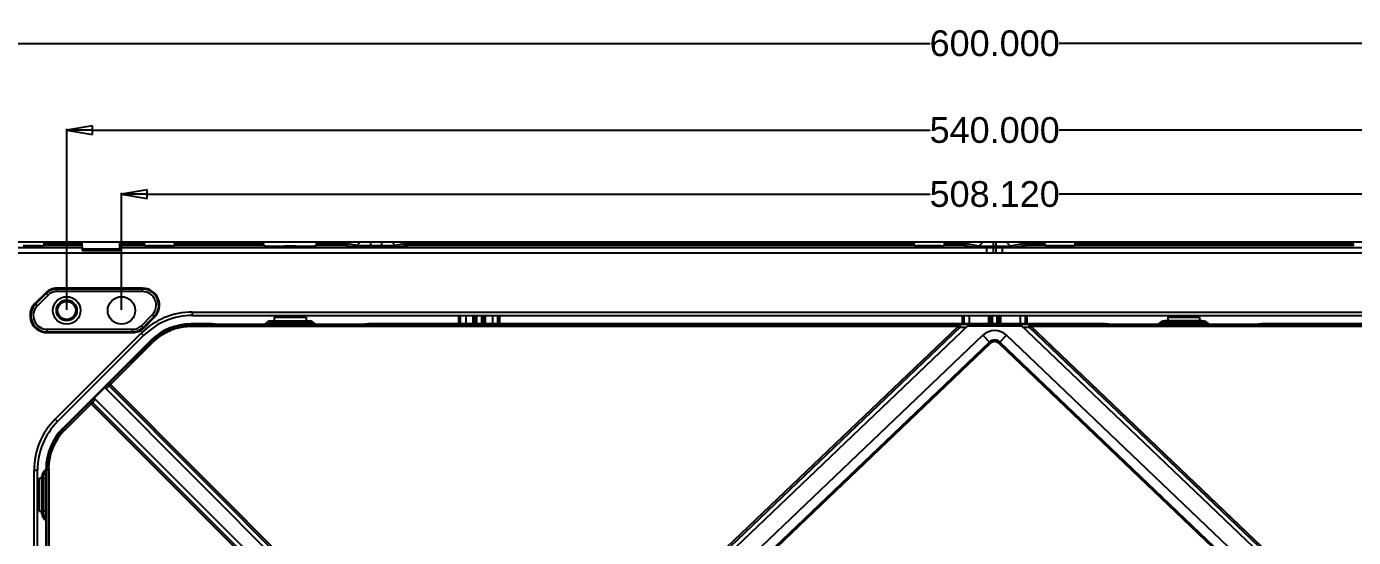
# Model space of a CAD drawing. Header units: millimetres. Extents: x 7531 to 19147, y 2539 to 6525.
# Drawn here: x 7857 to 8243, y 3307.2 to 3456 of the extents above; entities that cross this region are included whole.
import ezdxf

# ---------------------------------------------------------------- set-up
doc = ezdxf.new("R2010")
doc.units = ezdxf.units.MM
doc.layers.add('02___PRT_ALL_AXES', color=7, linetype='Continuous')
doc.layers.add('DIM', color=4, linetype='Continuous')
doc.styles.get("Standard").update_dxf_attribs({"font": 'arial.ttf'})
doc.dimstyles.new('03', dxfattribs={"dimscale": 3, "dimtxt": 2.5, "dimasz": 2.5, "dimexe": 0.125, "dimexo": 0.0625, "dimgap": 0.09, "dimtad": 0, "dimdec": 3, "dimzin": 4, "dimdsep": 46, "dimtxsty": 'Standard', "dimblk": 'CLOSED', "dimcen": 0.09, "dimclrd": 2, "dimclre": 2, "dimclrt": 4, "dimazin": 1, "dimtp": 0.01, "dimtm": 0.01, "dimtfac": 1, "dimtdec": 3, "dimtofl": 0, "dimtmove": 0, "dimatfit": 3, "dimldrblk": 'CLOSED', "dimfxl": 1, "dimtolj": 1, "dimtzin": 4, "dimarcsym": 0})

# ---------------------------------------------------------------- blocks, each defined once
blk = doc.blocks.new('_CLOSED')
at = {"color": 0, "linetype": 'ByBlock'}
for p, q in [((0, 0), (-1, 0.167)), ((-1, 0.167), (-1, -0.167)), ((-1, -0.167), (0, 0)), ((-1, 0), (0, 0))]:
    blk.add_line(p, q, dxfattribs=at)
blk = doc.blocks.new('*D96')
at = {"layer": 'Defpoints', "color": 0, "transparency": 16777216}
for p in [(7838.64, 3451.13), (7838.64, 3393.33), (8438.64, 3393.33)]:
    blk.add_point(p, dxfattribs=at)
at = {"layer": 'DIM', "color": 2, "lineweight": -2, "transparency": 16777216}
for p, q in [((7838.64, 3393.51), (7838.64, 3451.5)), ((7846.14, 3451.13), (8119.88, 3451.13)), ((8431.14, 3451.13), (8157.4, 3451.13)), ((8438.64, 3393.51), (8438.64, 3451.5))]:
    blk.add_line(p, q, dxfattribs=at)
at = {"layer": 'DIM', "color": 2, "lineweight": -2, "transparency": 16777216, "xscale": 7.5, "yscale": 7.5, "zscale": 7.5, "rotation": 180}
blk.add_blockref('_CLOSED', (7838.64, 3451.13), dxfattribs=at)
at = {"layer": 'DIM', "color": 2, "lineweight": -2, "transparency": 16777216, "xscale": 7.5, "yscale": 7.5, "zscale": 7.5}
blk.add_blockref('_CLOSED', (8438.64, 3451.13), dxfattribs=at)
at = {"layer": 'DIM', "color": 4, "transparency": 16777216, "insert": (8138.64, 3451.13), "char_height": 7.5, "attachment_point": 5}
blk.add_mtext('\\A1;600.000', dxfattribs=at)
blk = doc.blocks.new('*D98')
at = {"layer": 'Defpoints', "color": 0, "transparency": 16777216}
for p in [(7868.64, 3425.84), (7868.64, 3373.33), (8408.64, 3373.33)]:
    blk.add_point(p, dxfattribs=at)
at = {"layer": 'DIM', "color": 2, "lineweight": -2, "transparency": 16777216}
for p, q in [((7868.64, 3373.51), (7868.64, 3426.21)), ((7876.14, 3425.84), (8119.9, 3425.84)), ((8401.14, 3425.84), (8157.38, 3425.84)), ((8408.64, 3373.51), (8408.64, 3426.21))]:
    blk.add_line(p, q, dxfattribs=at)
at = {"layer": 'DIM', "color": 2, "lineweight": -2, "transparency": 16777216, "xscale": 7.5, "yscale": 7.5, "zscale": 7.5, "rotation": 180}
blk.add_blockref('_CLOSED', (7868.64, 3425.84), dxfattribs=at)
at = {"layer": 'DIM', "color": 2, "lineweight": -2, "transparency": 16777216, "xscale": 7.5, "yscale": 7.5, "zscale": 7.5}
blk.add_blockref('_CLOSED', (8408.64, 3425.84), dxfattribs=at)
at = {"layer": 'DIM', "color": 4, "transparency": 16777216, "insert": (8138.64, 3425.84), "char_height": 7.5, "attachment_point": 5}
blk.add_mtext('\\A1;540.000', dxfattribs=at)
blk = doc.blocks.new('*D99')
at = {"layer": 'Defpoints', "color": 0, "transparency": 16777216}
for p in [(8392.7, 3407.19), (7884.58, 3373.33), (8392.7, 3373.33)]:
    blk.add_point(p, dxfattribs=at)
at = {"layer": 'DIM', "color": 2, "lineweight": -2, "transparency": 16777216}
for p, q in [((7884.58, 3373.51), (7884.58, 3407.57)), ((7892.08, 3407.19), (8119.9, 3407.19)), ((8385.2, 3407.19), (8157.38, 3407.19)), ((8392.7, 3373.51), (8392.7, 3407.57))]:
    blk.add_line(p, q, dxfattribs=at)
at = {"layer": 'DIM', "color": 2, "lineweight": -2, "transparency": 16777216, "xscale": 7.5, "yscale": 7.5, "zscale": 7.5, "rotation": 180}
blk.add_blockref('_CLOSED', (7884.58, 3407.19), dxfattribs=at)
at = {"layer": 'DIM', "color": 2, "lineweight": -2, "transparency": 16777216, "xscale": 7.5, "yscale": 7.5, "zscale": 7.5}
blk.add_blockref('_CLOSED', (8392.7, 3407.19), dxfattribs=at)
at = {"layer": 'DIM', "color": 4, "transparency": 16777216, "insert": (8138.64, 3407.19), "char_height": 7.5, "attachment_point": 5}
blk.add_mtext('\\A1;508.120', dxfattribs=at)
blk = doc.blocks.new('DASFASFASEFWE')
at = {"color": 7, "linetype": 'Continuous'}
for p, q in [((-100.52, 3533.07), (-100.52, 3532.31)), ((-95.06, 3533.07), (-100.52, 3533.07)), ((-100.52, 3532.81), (122.71, 3532.81)), ((-94.21, 3533.01), (-94.26, 3533.03)), ((-93.41, 3532.97), (-77.56, 3532.97)), ((-76.28, 3533.19), (-76.57, 3533.02)), ((-76.28, 3535.07), (-76.28, 3533.19)), ((-76.28, 3535.07), (-67.01, 3535.07)), ((-76.28, 3533.19), (-67.01, 3533.19)), ((-67.01, 3535.07), (-67.01, 3533.19)), ((-67.01, 3533.19), (-66.73, 3533.02)), ((-65.73, 3532.97), (-49.88, 3532.97)), ((-49.06, 3533.01), (-49.06, 3533.03)), ((164.94, 3533.07), (-48.24, 3533.07)), ((125.91, 3532.88), (-10.95, 3402.14)), ((122.71, 3532.31), (122.71, 3532.81)), ((125.91, 3532.88), (123.11, 3532.81)), ((125.92, 3532.89), (140.78, 3532.89)), ((277.65, 3402.14), (140.8, 3532.88)), ((143.59, 3532.81), (140.8, 3532.88)), ((144, 3532.81), (144, 3532.31)), ((144, 3532.81), (367.23, 3532.81)), ((165.79, 3533.01), (165.74, 3533.03)), ((166.59, 3532.97), (182.44, 3532.97)), ((183.72, 3533.19), (183.43, 3533.02)), ((183.72, 3535.07), (183.72, 3533.19)), ((183.72, 3535.07), (192.99, 3535.07)), ((183.72, 3533.19), (192.99, 3533.19)), ((192.99, 3535.07), (192.99, 3533.19)), ((192.99, 3533.19), (193.27, 3533.02)), ((194.27, 3532.97), (210.12, 3532.97)), ((210.94, 3533.01), (210.94, 3533.03)), ((314.94, 3533.07), (211.76, 3533.07)), ((122.71, 3532.31), (-100.52, 3532.31)), ((129.9, 3529.77), (-12.06, 3394.16)), ((122.71, 3532.31), (-11.33, 3404.27)), ((123.3, 3532.11), (-10.95, 3403.87)), ((123.3, 3532.11), (125.16, 3532.16)), ((141.31, 3532.39), (125.4, 3532.39)), ((132.13, 3527.43), (129.9, 3529.77)), ((136.81, 3529.77), (134.57, 3527.43)), ((278.77, 3394.16), (136.81, 3529.77)), ((141.55, 3532.16), (143.4, 3532.11)), ((277.65, 3403.87), (143.4, 3532.11)), ((278.03, 3404.27), (144, 3532.31)), ((367.23, 3532.31), (144, 3532.31)), ((-112.19, 3528.24), (-137.81, 3502.61)), ((-124.25, 3515.81), (-112, 3528.05)), ((-123.9, 3515.45), (-111.65, 3527.7)), ((-111.65, 3527.7), (-112.19, 3528.24)), ((-5.74, 3396.34), (131.83, 3527.76)), ((-5.43, 3396.02), (132.13, 3527.43)), ((134.57, 3527.43), (272.14, 3396.02)), ((134.88, 3527.76), (272.45, 3396.34)), ((-128.66, 3511.47), (-125.56, 3514.57)), ((-124.46, 3515.6), (-125.56, 3514.57)), ((-13.71, 3402.18), (-125.56, 3514.57)), ((-125.2, 3514.21), (-124.29, 3515.06)), ((-13.66, 3403.9), (-124.29, 3515.06)), ((-13.27, 3404.29), (-124.25, 3515.81)), ((-137.63, 3502.43), (-129.9, 3510.16)), ((-137.28, 3502.07), (-129.54, 3509.8)), ((-129.9, 3510.16), (-18.82, 3399.08)), ((-128.66, 3511.47), (-129.7, 3510.36)), ((-128.3, 3511.11), (-129.16, 3510.2)), ((-129.16, 3510.2), (-18.43, 3399.47)), ((-128.66, 3511.47), (-16.66, 3399.47)), ((-137.81, 3502.61), (-137.28, 3502.07)), ((-142.65, 3488.32), (-142.65, 3490.95)), ((-141.88, 3490.95), (-142.65, 3490.95)), ((-142.38, 3285.7), (-142.38, 3490.95)), ((-141.88, 3490.95), (-141.88, 3285.7)), ((-144.65, 3478.52), (-144.65, 3488.13)), ((-144.65, 3488.13), (-142.76, 3488.13)), ((-142.76, 3488.13), (-142.65, 3488.32)), ((-142.76, 3478.52), (-142.76, 3488.13)), ((-144.65, 3478.52), (-142.76, 3478.52)), ((-142.65, 3478.32), (-142.76, 3478.52)), ((-142.65, 3298.32), (-142.65, 3478.32))]:
    blk.add_line(p, q, dxfattribs=at)
for centre, radius, start, end in [((-100.52, 3516.57), 16.5, 90, 135), ((-100.52, 3516.57), 16.24, 90, 135), ((122.73, 3549.74), 16.93, 269.9336, 271.3081), ((-100.53, 3516.61), 15.7, 122.8137, 131.6157), ((-100.5, 3516.58), 15.73, 98.7741, 112.058), ((-100.54, 3516.61), 15.7, 89.9391, 98.6629), ((133.35, 3526.16), 5, 46.3103, 133.6897), ((-99.71, 3515.67), 16.95, 131.5688, 134.7692), ((133.35, 3526.16), 2.21, 46.3103, 133.6897), ((133.35, 3526.16), 1.76, 46.3103, 133.6897), ((-145.84, 3537.4), 31.04, 313.9644, 314.9885), ((-151.48, 3531.78), 31.05, 314.9427, 315.9664), ((-126.15, 3490.95), 16.5, 135, 180), ((-126.15, 3490.95), 16.24, 135, 180), ((-126.15, 3490.95), 15.74, 135, 180)]:
    blk.add_arc(centre, radius, start, end, dxfattribs=at)
for centre, start_param, end_param in [((-77.56, 3533.02), -1.570796, -0.087266), ((-65.73, 3533.02), -3.054326, -1.570796), ((182.44, 3533.02), -1.570796, -0.087266), ((194.27, 3533.02), -3.054326, -1.570796)]:
    blk.add_ellipse(centre, major_axis=(1, 0), ratio=0.052408, start_param=start_param, end_param=end_param, dxfattribs=at)
for points, knots in [([(-94.26, 3533.03), (-94.26, 3533.04), (-94.27, 3533.04), (-94.29, 3533.04), (-94.31, 3533.05), (-94.35, 3533.05), (-94.42, 3533.06), (-94.52, 3533.06), (-94.64, 3533.07), (-94.77, 3533.07), (-94.91, 3533.07), (-95.01, 3533.07), (-95.06, 3533.07)], [0, 0, 0, 0, 0.013233, 0.034581, 0.063978, 0.101221, 0.198262, 0.32283, 0.470646, 0.637144, 0.816056, 1, 1, 1, 1]), ([(-93.41, 3532.97), (-93.46, 3532.97), (-93.56, 3532.97), (-93.7, 3532.97), (-93.83, 3532.97), (-93.95, 3532.98), (-94.05, 3532.98), (-94.12, 3532.99), (-94.16, 3532.99), (-94.18, 3533), (-94.2, 3533), (-94.21, 3533), (-94.21, 3533.01)], [0, 0, 0, 0, 0.183944, 0.362856, 0.529354, 0.67717, 0.801738, 0.898779, 0.936022, 0.965419, 0.986767, 1, 1, 1, 1]), ([(-49.08, 3533.01), (-49.09, 3533), (-49.1, 3533), (-49.11, 3533), (-49.14, 3532.99), (-49.18, 3532.99), (-49.25, 3532.98), (-49.35, 3532.98), (-49.46, 3532.97), (-49.59, 3532.97), (-49.73, 3532.97), (-49.83, 3532.97), (-49.88, 3532.97)], [0, 0, 0, 0, 0.013233, 0.034581, 0.063978, 0.101221, 0.198262, 0.32283, 0.470646, 0.637144, 0.816056, 1, 1, 1, 1]), ([(-48.24, 3533.07), (-48.29, 3533.07), (-48.38, 3533.07), (-48.53, 3533.07), (-48.66, 3533.07), (-48.77, 3533.06), (-48.87, 3533.06), (-48.94, 3533.05), (-48.98, 3533.05), (-49.01, 3533.04), (-49.02, 3533.04), (-49.03, 3533.04), (-49.04, 3533.03)], [0, 0, 0, 0, 0.183944, 0.362856, 0.529354, 0.67717, 0.801738, 0.898779, 0.936022, 0.965419, 0.986767, 1, 1, 1, 1]), ([(123.11, 3532.81), (123.13, 3532.81), (123.16, 3532.8), (123.21, 3532.75), (123.25, 3532.67), (123.28, 3532.57), (123.31, 3532.46), (123.32, 3532.3), (123.32, 3532.19), (123.3, 3532.11)], [0, 0, 0, 0, 0.061411, 0.143838, 0.255547, 0.393768, 0.550762, 0.712724, 1, 1, 1, 1]), ([(143.4, 3532.11), (143.39, 3532.19), (143.38, 3532.3), (143.4, 3532.46), (143.42, 3532.57), (143.45, 3532.67), (143.5, 3532.75), (143.54, 3532.8), (143.58, 3532.81), (143.59, 3532.81)], [0, 0, 0, 0, 0.287275, 0.449238, 0.606232, 0.744453, 0.856162, 0.938589, 1, 1, 1, 1]), ([(144, 3532.81), (143.96, 3532.81), (143.83, 3532.81), (143.69, 3532.81), (143.59, 3532.81)], [0, 0, 0, 0, 0.258438, 1, 1, 1, 1]), ([(165.74, 3533.03), (165.74, 3533.04), (165.73, 3533.04), (165.71, 3533.04), (165.69, 3533.05), (165.65, 3533.05), (165.58, 3533.06), (165.48, 3533.06), (165.36, 3533.07), (165.23, 3533.07), (165.09, 3533.07), (164.99, 3533.07), (164.94, 3533.07)], [0, 0, 0, 0, 0.013233, 0.034581, 0.063978, 0.101221, 0.198262, 0.32283, 0.470646, 0.637144, 0.816056, 1, 1, 1, 1]), ([(166.59, 3532.97), (166.54, 3532.97), (166.44, 3532.97), (166.3, 3532.97), (166.17, 3532.97), (166.05, 3532.98), (165.95, 3532.98), (165.88, 3532.99), (165.84, 3532.99), (165.82, 3533), (165.8, 3533), (165.79, 3533), (165.79, 3533.01)], [0, 0, 0, 0, 0.183944, 0.362856, 0.529354, 0.67717, 0.801738, 0.898779, 0.936022, 0.965419, 0.986767, 1, 1, 1, 1]), ([(210.92, 3533.01), (210.91, 3533), (210.9, 3533), (210.89, 3533), (210.86, 3532.99), (210.82, 3532.99), (210.75, 3532.98), (210.65, 3532.98), (210.54, 3532.97), (210.41, 3532.97), (210.27, 3532.97), (210.17, 3532.97), (210.12, 3532.97)], [0, 0, 0, 0, 0.013233, 0.034581, 0.063978, 0.101221, 0.198262, 0.32283, 0.470646, 0.637144, 0.816056, 1, 1, 1, 1]), ([(211.76, 3533.07), (211.71, 3533.07), (211.62, 3533.07), (211.47, 3533.07), (211.34, 3533.07), (211.23, 3533.06), (211.13, 3533.06), (211.06, 3533.05), (211.02, 3533.05), (210.99, 3533.04), (210.98, 3533.04), (210.97, 3533.04), (210.96, 3533.03)], [0, 0, 0, 0, 0.183944, 0.362856, 0.529354, 0.67717, 0.801738, 0.898779, 0.936022, 0.965419, 0.986767, 1, 1, 1, 1]), ([(-109.04, 3529.81), (-108.83, 3529.94), (-108.3, 3530.26), (-107.43, 3530.72), (-106.75, 3531.02), (-106.41, 3531.16)], [0, 0, 0, 0, 0.250016, 0.625009, 1, 1, 1, 1]), ([(122.71, 3532.31), (122.76, 3532.29), (122.96, 3532.23), (123.16, 3532.16), (123.3, 3532.11)], [0, 0, 0, 0, 0.261002, 1, 1, 1, 1]), ([(143.4, 3532.11), (143.45, 3532.13), (143.65, 3532.19), (143.85, 3532.26), (144, 3532.31)], [0, 0, 0, 0, 0.234375, 1, 1, 1, 1]), ([(-124.45, 3515.61), (-124.46, 3515.6), (-124.48, 3515.57), (-124.49, 3515.51), (-124.49, 3515.44), (-124.47, 3515.34), (-124.41, 3515.21), (-124.33, 3515.11), (-124.29, 3515.06)], [0, 0, 0, 0, 0.088133, 0.185141, 0.294006, 0.415867, 0.694274, 1, 1, 1, 1]), ([(-124.25, 3515.81), (-124.27, 3515.79), (-124.34, 3515.72), (-124.41, 3515.65), (-124.46, 3515.6)], [0, 0, 0, 0, 0.266382, 1, 1, 1, 1]), ([(-129.7, 3510.36), (-129.72, 3510.34), (-129.78, 3510.27), (-129.85, 3510.21), (-129.9, 3510.16)], [0, 0, 0, 0, 0.230584, 1, 1, 1, 1]), ([(-129.7, 3510.36), (-129.68, 3510.38), (-129.62, 3510.4), (-129.53, 3510.4), (-129.46, 3510.39), (-129.38, 3510.35), (-129.27, 3510.3), (-129.2, 3510.24), (-129.16, 3510.2)], [0, 0, 0, 0, 0.178318, 0.288924, 0.414114, 0.553562, 0.702575, 1, 1, 1, 1])]:
    blk.add_open_spline(points, degree=3, knots=knots, dxfattribs=at)

msp = doc.modelspace()

# ---------------------------------------------------------------- linework, layer by layer
at = {"color": 7, "linetype": 'Continuous'}
for p, q in [((7838.63657, 3393.32531), (8438.63657, 3393.32531)), ((7873.18404, 3391.51252), (7852.12877, 3391.51252)), ((8136.33246, 3390.01303), (7852.12877, 3390.01304)), ((7860.13623, 3392.18129), (7855.95295, 3392.18129)), ((7861.16275, 3392.1551), (7860.13658, 3392.18128)), ((7861.16275, 3392.1551), (7861.88657, 3392.1551)), ((7862.01422, 3392.28276), (7861.88657, 3392.1551)), ((7873.16387, 3392.28276), (7862.01422, 3392.28276)), ((7862.04097, 3392.72158), (7862.05678, 3393.32531)), ((7873.15238, 3392.72158), (7862.04097, 3392.72158)), ((7873.20555, 3390.69103), (7873.13657, 3393.32531)), ((7873.18931, 3391.31135), (7884.08383, 3391.31135)), ((7884.06759, 3390.69103), (7873.20555, 3390.69103)), ((7884.06759, 3390.69103), (7884.13657, 3393.32531)), ((8136.33246, 3391.51252), (7884.0891, 3391.51252)), ((7891.25892, 3392.28276), (7884.10927, 3392.28276)), ((7891.23217, 3392.72158), (7884.12076, 3392.72158)), ((7891.23217, 3392.72158), (7891.21636, 3393.32531)), ((7891.38657, 3392.1551), (7891.25892, 3392.28276)), ((7891.38657, 3392.1551), (7892.11038, 3392.1551)), ((7893.13656, 3392.18128), (7892.11038, 3392.1551)), ((7898.13623, 3392.18129), (7893.13691, 3392.18129)), ((7899.16275, 3392.1551), (7898.13658, 3392.18128)), ((7899.16275, 3392.1551), (7899.88657, 3392.1551)), ((7900.01422, 3392.28276), (7899.88657, 3392.1551)), ((7925.94675, 3392.28276), (7900.01422, 3392.28276)), ((7900.04097, 3392.72158), (7900.05678, 3393.32531)), ((7925.92892, 3392.72158), (7900.04097, 3392.72158)), ((7925.92892, 3392.72158), (7925.91838, 3393.32531)), ((7925.94675, 3392.28276), (7926.03367, 3392.15236)), ((7935.24039, 3391.99799), (7932.03275, 3391.99799)), ((7941.32639, 3392.28276), (7941.23947, 3392.15236)), ((7948.11927, 3392.28276), (7941.32639, 3392.28276)), ((7941.34422, 3392.72158), (7941.35476, 3393.32531)), ((7948.11927, 3392.72158), (7941.34422, 3392.72158)), ((7948.11927, 3392.28276), (7948.11927, 3393.32531)), ((7949.46503, 3392.71538), (7948.11927, 3392.72158)), ((7951.96946, 3391.80543), (7949.406, 3392.25372)), ((7950.27744, 3392.701), (7949.80279, 3392.7112)), ((7950.45054, 3392.69255), (7950.27744, 3392.701)), ((7950.45054, 3392.69255), (7951.07369, 3393.32531)), ((7953.014, 3392.24425), (7950.45054, 3392.69255)), ((7954.07864, 3393.32531), (7953.014, 3392.24425)), ((7957.03306, 3393.32531), (7957.03306, 3391.69118)), ((7960.24008, 3392.13), (7957.03306, 3392.13)), ((7960.24008, 3391.69118), (7957.03306, 3391.69118)), ((7960.24008, 3393.32531), (7960.24008, 3391.69118)), ((7963.1945, 3393.32531), (7964.25913, 3392.24425)), ((7966.82259, 3392.69255), (7964.25913, 3392.24425)), ((7967.86714, 3392.25372), (7965.30368, 3391.80543)), ((7966.82259, 3392.69255), (7966.19944, 3393.32531)), ((7969.15387, 3392.28276), (7969.15387, 3393.32531)), ((8115.23217, 3392.72158), (7969.15387, 3392.72158)), ((8115.25892, 3392.28276), (7969.15387, 3392.28276)), ((8115.23217, 3392.72158), (8115.21636, 3393.32531)), ((8115.38657, 3392.1551), (8115.25892, 3392.28276)), ((8115.38657, 3392.1551), (8116.11038, 3392.1551)), ((8117.13656, 3392.18128), (8116.11038, 3392.1551)), ((8122.13623, 3392.18129), (8117.13691, 3392.18129)), ((8123.16275, 3392.1551), (8122.13658, 3392.18128)), ((8123.16275, 3392.1551), (8123.88657, 3392.1551)), ((8124.01422, 3392.28276), (8123.88657, 3392.1551)), ((8128.11927, 3392.28276), (8124.01422, 3392.28276)), ((8124.04097, 3392.72158), (8124.05678, 3393.32531)), ((8128.11927, 3392.72158), (8124.04097, 3392.72158)), ((8128.11927, 3392.28276), (8128.11927, 3393.32531)), ((8129.46503, 3392.71538), (8128.11927, 3392.72158)), ((8133.0224, 3391.62129), (8129.406, 3392.25372)), ((8130.27744, 3392.701), (8129.80279, 3392.7112)), ((8130.45054, 3392.69255), (8130.27744, 3392.701)), ((8130.45054, 3392.69255), (8131.07369, 3393.32531)), ((8134.06695, 3392.06012), (8130.45054, 3392.69255)), ((8135.31293, 3393.32531), (8134.06695, 3392.06012)), ((8136.33246, 3390.01303), (8136.33246, 3391.51252)), ((8138.26735, 3390.0355), (8136.33246, 3390.01303)), ((8138.26735, 3391.51897), (8136.33247, 3391.51252)), ((8138.26735, 3390.0355), (8138.26735, 3393.32531)), ((8139.00579, 3391.94177), (8138.26735, 3391.94177)), ((8139.00579, 3391.51897), (8138.26735, 3391.51897)), ((8139.00579, 3390.0355), (8138.26735, 3390.0355)), ((8139.00579, 3393.32531), (8139.00579, 3390.0355)), ((8140.94065, 3391.51252), (8139.00579, 3391.51897)), ((8140.94064, 3390.01304), (8139.00579, 3390.0355)), ((8140.94064, 3390.01304), (8140.94065, 3391.51252)), ((8393.18404, 3391.51252), (8140.94064, 3391.51252)), ((8425.14437, 3390.01304), (8140.94064, 3390.01304)), ((8141.96021, 3393.32531), (8143.20619, 3392.06012)), ((8146.82259, 3392.69255), (8143.20619, 3392.06012)), ((8147.86714, 3392.25372), (8144.25073, 3391.62129)), ((8146.82259, 3392.69255), (8146.19944, 3393.32531)), ((8149.15387, 3392.28276), (8149.15387, 3393.32531)), ((8153.23217, 3392.72158), (8149.15387, 3392.72158)), ((8153.25892, 3392.28276), (8149.15387, 3392.28276)), ((8153.23217, 3392.72158), (8153.21636, 3393.32531)), ((8153.38657, 3392.1551), (8153.25892, 3392.28276)), ((8154.11038, 3392.1551), (8153.38657, 3392.1551)), ((8155.13656, 3392.18128), (8154.11038, 3392.1551)), ((8160.13623, 3392.18129), (8155.13691, 3392.18129)), ((8161.16275, 3392.1551), (8160.13658, 3392.18128)), ((8161.88657, 3392.1551), (8161.16275, 3392.1551)), ((8162.01422, 3392.28276), (8161.88657, 3392.1551)), ((8242.94675, 3392.28276), (8162.01422, 3392.28276)), ((8162.04097, 3392.72158), (8162.05678, 3393.32531)), ((8242.92892, 3392.72158), (8162.04097, 3392.72158)), ((8242.92892, 3392.72158), (8242.91838, 3393.32531)), ((8242.94675, 3392.28276), (8243.03367, 3392.15236)), ((7862.5642, 3378.48347), (7859.41775, 3375.33702)), ((7862.74451, 3378.30316), (7859.59806, 3375.15671)), ((7863.24748, 3377.80019), (7862.5642, 3378.48347)), ((7865.72236, 3378.82531), (7865.72236, 3379.79162)), ((7890.70154, 3379.79162), (7865.72236, 3379.79162)), ((7890.70154, 3379.53662), (7865.72236, 3379.53662)), ((7890.70154, 3378.82531), (7865.72236, 3378.82531)), ((7890.70154, 3378.82531), (7890.70154, 3379.79162)), ((7860.10104, 3374.65374), (7859.41775, 3375.33702)), ((7863.24748, 3377.80019), (7860.10104, 3374.65374)), ((7890.38352, 3368.85044), (7893.52997, 3371.99689)), ((7890.88649, 3368.34747), (7894.03294, 3371.49391)), ((7891.0668, 3368.16716), (7894.21325, 3371.3136)), ((7894.21325, 3371.3136), (7893.52997, 3371.99689)), ((7905.1782, 3372.82531), (7905.1782, 3371.82531)), ((7905.1782, 3372.82531), (8372.09494, 3372.82531)), ((7905.1782, 3371.82531), (8372.09494, 3371.82531)), ((7982.65372, 3371.82531), (7982.65372, 3369.16809)), ((7983.15342, 3371.82531), (7983.15342, 3369.16809)), ((7983.24316, 3369.16809), (7983.24316, 3371.82531)), ((7984.74225, 3371.82531), (7984.74225, 3369.16809)), ((7986.81642, 3371.82531), (7986.81642, 3369.16809)), ((7987.36972, 3371.82531), (7987.36972, 3369.16809)), ((7987.86941, 3371.82531), (7987.86941, 3369.16809)), ((7989.40372, 3369.16809), (7989.40372, 3371.82531)), ((7989.90342, 3369.16809), (7989.90342, 3371.82531)), ((7990.45672, 3369.16809), (7990.45672, 3371.82531)), ((7992.53089, 3371.82531), (7992.53089, 3369.16809)), ((7994.02998, 3371.82531), (7994.02998, 3369.16809)), ((7994.11972, 3369.16809), (7994.11972, 3371.82531)), ((7994.61941, 3369.16809), (7994.61941, 3371.82531)), ((8129.15372, 3371.82531), (8129.15372, 3369.32531)), ((8129.65342, 3371.82531), (8129.65342, 3369.32531)), ((8129.74316, 3369.32531), (8129.74316, 3371.82531)), ((8131.24225, 3371.82531), (8131.24225, 3369.32531)), ((8146.03089, 3371.82531), (8146.03089, 3369.32531)), ((8147.52998, 3371.82531), (8147.52998, 3369.32531)), ((8147.61972, 3369.32531), (8147.61972, 3371.82531)), ((8148.11941, 3369.32531), (8148.11941, 3371.82531)), ((7862.92946, 3366.85901), (7862.92946, 3367.82531)), ((7862.92946, 3367.82531), (7887.90865, 3367.82531)), ((7862.92946, 3367.114), (7887.90865, 3367.114)), ((7862.92946, 3366.85901), (7887.90865, 3366.85901)), ((7865.28733, 3341.63292), (7890.32896, 3366.67456)), ((7887.90865, 3366.85901), (7887.90865, 3367.82531)), ((7890.32896, 3366.67456), (7891.03606, 3365.96745)), ((7891.0668, 3368.16716), (7890.38352, 3368.85044)), ((7927.80657, 3369.37531), (7927.06657, 3369.37531)), ((7927.80657, 3369.37531), (7927.80657, 3369.16809)), ((7928.13657, 3370.31666), (7928.13657, 3369.82531)), ((7928.13657, 3370.31666), (7939.13657, 3370.31666)), ((7928.13657, 3369.82531), (7939.13657, 3369.82531)), ((7939.13657, 3370.31666), (7939.13657, 3369.82531)), ((8188.13657, 3369.82531), (8188.13657, 3370.31666)), ((8199.13657, 3370.31666), (8188.13657, 3370.31666)), ((8199.13657, 3369.82531), (8188.13657, 3369.82531)), ((8199.13657, 3369.82531), (8199.13657, 3370.31666)), ((8199.46657, 3369.37531), (8199.46657, 3369.16809)), ((8200.20658, 3369.37531), (8199.46657, 3369.37531)), ((7865.99443, 3340.92582), (7891.03606, 3365.96745)), ((7865.28733, 3341.63292), (7865.99443, 3340.92582)), ((7859.13657, 3122.36694), (7859.13657, 3326.78368)), ((7859.13657, 3326.78368), (7860.13657, 3326.78368)), ((7860.13657, 3122.36694), (7860.13657, 3326.78368)), ((7861.44522, 3314.07531), (7861.44522, 3325.07531)), ((7861.44522, 3325.07531), (7861.93657, 3325.07531)), ((7861.93657, 3314.07531), (7861.93657, 3325.07531)), ((7863.75102, 3326.78368), (7862.63657, 3326.78368)), ((7861.44522, 3314.07531), (7861.93657, 3314.07531))]:
    msp.add_line(p, q, dxfattribs=at)
at = {"color": 6, "linetype": 'Continuous'}
for radius in [4, 3, 2.625]:
    msp.add_circle((7868.63657, 3373.32531), radius, dxfattribs=at)
at = {"color": 7, "linetype": 'Continuous'}
msp.add_circle((7884.57657, 3373.32531), 4, dxfattribs=at)
for centre, radius, start, end in [((7948.77536, 3323.32191), 69.3969, 89.1516999, 89.4305783), ((7949.38526, 3393.75246), 1.50277, 305.2639083, 310.201961), ((7949.39117, 3393.7456), 1.49372, 310.1986347, 315.1715367), ((7967.88197, 3393.7456), 1.49372, 224.8284633, 229.801364), ((7967.88788, 3393.75246), 1.50277, 229.7980376, 234.7360894), ((7968.5778, 3316.46324), 76.25602, 90.5914919, 90.7606991), ((7968.98925, 3273.36993), 119.35128, 90.25891, 90.5754389), ((7969.14585, 3239.95298), 152.7686, 89.9969924, 90.2610091), ((8128.77536, 3323.32191), 69.3969, 89.1516999, 89.4305783), ((8129.38526, 3393.75246), 1.50277, 305.2639083, 310.201961), ((8129.39117, 3393.7456), 1.49372, 310.1986347, 315.1715367), ((8147.88197, 3393.7456), 1.49372, 224.8284633, 229.801364), ((8147.88788, 3393.75246), 1.50277, 229.7980376, 234.7360894), ((8148.5778, 3316.46324), 76.25602, 90.5914919, 90.7606991), ((8148.98925, 3273.36993), 119.35128, 90.25891, 90.5754389), ((8149.14585, 3239.95298), 152.7686, 89.9969924, 90.2610091), ((7865.72236, 3375.32531), 4.46631, 90, 135), ((7865.72236, 3375.32531), 4.21131, 90, 135), ((7865.72236, 3375.32531), 3.5, 90, 135), ((7890.70154, 3374.82531), 4.96631, 315, 90), ((7890.70154, 3374.82531), 4.71131, 315, 90), ((7890.70154, 3374.82531), 4, 315, 90), ((7862.92946, 3371.82531), 4.96631, 135, 270), ((7862.92946, 3371.82531), 4.71131, 135, 270), ((7862.92946, 3371.82531), 4, 135, 270), ((7905.1782, 3351.82531), 21, 90, 135), ((7905.1782, 3351.82531), 20, 90, 135), ((7887.90865, 3371.32531), 3.5, 270, 315), ((7887.90865, 3371.32531), 4.21131, 270, 315), ((7887.90865, 3371.32531), 4.46631, 270, 315), ((7928.13657, 3368.32531), 1.99135, 90, 154.9347823), ((7928.13657, 3368.32531), 1.5, 90, 145.7348251), ((7939.13657, 3368.32531), 1.99135, 25.0651473, 90), ((7939.13657, 3368.32531), 1.5, 34.2650701, 90), ((8188.13657, 3368.32531), 1.99135, 90, 154.9348422), ((8188.13657, 3368.32531), 1.5, 90, 145.7348971), ((8199.13657, 3368.32531), 1.99135, 25.0651685, 90), ((8199.13657, 3368.32531), 1.5, 34.2651293, 90), ((7880.13657, 3326.78368), 21, 135, 180), ((7880.13657, 3326.78368), 20, 135, 180), ((7863.43657, 3325.07531), 1.99135, 113.5784673, 180), ((7863.43657, 3325.07531), 1.5, 122.2986656, 180), ((7863.43657, 3314.07531), 1.99135, 180, 247.4974755), ((7863.43657, 3314.07531), 1.5, 180, 239.9977992)]:
    msp.add_arc(centre, radius, start, end, dxfattribs=at)
for centre, major_axis, ratio, start_param, end_param in [((7862.01319, 3393.78224), (0, 1.5), 0.026185922, 3.167772592, 3.926990817), ((7891.25994, 3393.78224), (0, 1.5), 0.026185922, 2.35619449, 3.115412715), ((7900.01319, 3393.78224), (0, 1.5), 0.026185922, 3.167772592, 3.926990817), ((7925.94743, 3393.78224), (0, 1.5), 0.017455065, 2.35619449, 3.115412715), ((7932.03275, 3392.1551), (6, 0), 0.026185922, -3.124139361, -1.570796327), ((7935.24039, 3392.1551), (6, 0), 0.026185922, -1.570796327, -0.017453292), ((7941.32571, 3393.78224), (0, 1.5), 0.017455065, 3.167772592, 3.926990817), ((8115.25994, 3393.78224), (0, 1.5), 0.026185922, 2.35619449, 3.115412715), ((8124.01319, 3393.78224), (0, 1.5), 0.026185922, 3.167772592, 3.926990817), ((8153.25994, 3393.78224), (0, 1.5), 0.026185922, 2.35619449, 3.115412715), ((8162.01319, 3393.78224), (0, 1.5), 0.026185922, 3.167772592, 3.926990817), ((8242.94743, 3393.78224), (0, 1.5), 0.017455065, 2.35619449, 3.115412715)]:
    msp.add_ellipse(centre, major_axis=major_axis, ratio=ratio, start_param=start_param, end_param=end_param, dxfattribs=at)
for points, knots in [([(7949.406, 3392.25372), (7949.35748, 3392.26221), (7949.21102, 3392.2663), (7948.78284, 3392.28236), (7948.40252, 3392.28276), (7948.11927, 3392.28276)], [0, 0, 0, 0, 0.114768897, 0.339939426, 1, 1, 1, 1]), ([(7957.03306, 3391.69118), (7956.43889, 3391.69118), (7955.32493, 3391.69744), (7953.8293, 3391.71392), (7952.73734, 3391.75603), (7952.16049, 3391.77203), (7951.96946, 3391.80543)], [0, 0, 0, 0, 0.35184884, 0.65980078, 0.885160456, 1, 1, 1, 1]), ([(7957.03306, 3392.13), (7956.55975, 3392.13001), (7955.67309, 3392.13635), (7954.48319, 3392.15233), (7953.61929, 3392.1952), (7953.16219, 3392.21009), (7953.014, 3392.24425)], [0, 0, 0, 0, 0.353015621, 0.661576647, 0.886578797, 1, 1, 1, 1]), ([(7964.25913, 3392.24425), (7964.11061, 3392.21008), (7963.653, 3392.19511), (7962.78876, 3392.15233), (7961.5992, 3392.13633), (7960.71307, 3392.13), (7960.24008, 3392.13)], [0, 0, 0, 0, 0.113669289, 0.338815858, 0.647220541, 1, 1, 1, 1]), ([(7965.30368, 3391.80543), (7965.11223, 3391.77197), (7964.53472, 3391.75599), (7963.44236, 3391.71389), (7961.94715, 3391.69743), (7960.83385, 3391.69118), (7960.24008, 3391.69118)], [0, 0, 0, 0, 0.115088295, 0.34058929, 0.648385338, 1, 1, 1, 1]), ([(7967.5654, 3392.71254), (7967.47539, 3392.71134), (7967.22785, 3392.70609), (7966.97966, 3392.70657), (7966.82259, 3392.69255)], [0, 0, 0, 0, 0.363394483, 1, 1, 1, 1]), ([(7969.15387, 3392.28276), (7968.8709, 3392.28276), (7968.49072, 3392.28236), (7968.06253, 3392.26632), (7967.91579, 3392.26223), (7967.86714, 3392.25372)], [0, 0, 0, 0, 0.659411724, 0.884919282, 1, 1, 1, 1]), ([(8129.406, 3392.25372), (8129.35748, 3392.26221), (8129.21102, 3392.2663), (8128.78284, 3392.28236), (8128.40252, 3392.28276), (8128.11927, 3392.28276)], [0, 0, 0, 0, 0.114768897, 0.339939426, 1, 1, 1, 1]), ([(8138.26735, 3391.94177), (8137.77217, 3391.94179), (8136.84523, 3391.94834), (8135.60167, 3391.96495), (8134.69923, 3392.0093), (8134.22188, 3392.02478), (8134.06695, 3392.06012)], [0, 0, 0, 0, 0.353384433, 0.661778322, 0.886595569, 1, 1, 1, 1]), ([(8143.20619, 3392.06012), (8143.05079, 3392.02475), (8142.5725, 3392.00919), (8141.66913, 3391.96491), (8140.42603, 3391.94833), (8139.50004, 3391.94177), (8139.00579, 3391.94177)], [0, 0, 0, 0, 0.113734013, 0.338899111, 0.647276325, 1, 1, 1, 1]), ([(8147.5654, 3392.71254), (8147.47539, 3392.71134), (8147.22785, 3392.70609), (8146.97966, 3392.70657), (8146.82259, 3392.69255)], [0, 0, 0, 0, 0.363394483, 1, 1, 1, 1]), ([(8149.15387, 3392.28276), (8148.8709, 3392.28276), (8148.49072, 3392.28236), (8148.06253, 3392.26632), (8147.91579, 3392.26223), (8147.86714, 3392.25372)], [0, 0, 0, 0, 0.659411724, 0.884919282, 1, 1, 1, 1])]:
    msp.add_open_spline(points, degree=3, knots=knots, dxfattribs=at)
for points in [[(7950.25287, 3392.52545), (7950.0108, 3392.35429), (7949.70246, 3392.25489), (7949.406, 3392.25372)], [(7953.014, 3392.24425), (7952.74779, 3391.97638), (7952.34711, 3391.80691), (7951.96946, 3391.80543)], [(7964.25913, 3392.24425), (7964.52535, 3391.97638), (7964.92602, 3391.80691), (7965.30368, 3391.80543)], [(7967.02026, 3392.52545), (7967.26233, 3392.35429), (7967.57068, 3392.25489), (7967.86714, 3392.25372)], [(8130.25287, 3392.52545), (8130.0108, 3392.35429), (8129.70246, 3392.25489), (8129.406, 3392.25372)], [(8134.06695, 3392.06012), (8133.80074, 3391.79224), (8133.40006, 3391.62277), (8133.0224, 3391.62129)], [(8143.20619, 3392.06012), (8143.4724, 3391.79224), (8143.87308, 3391.62277), (8144.25073, 3391.62129)], [(8147.02026, 3392.52545), (8147.26233, 3392.35429), (8147.57068, 3392.25489), (8147.86714, 3392.25372)]]:
    msp.add_open_spline(points, degree=3, dxfattribs=at)
at = {"layer": '02___PRT_ALL_AXES', "color": 7, "linetype": 'Continuous'}
for p, q in [((8136.81642, 3371.82531), (8136.81642, 3369.32531)), ((8137.36972, 3371.82531), (8137.36972, 3369.32531)), ((8137.86941, 3371.82531), (8137.86941, 3369.32531)), ((8139.40372, 3369.32531), (8139.40372, 3371.82531)), ((8139.90342, 3369.32531), (8139.90342, 3371.82531)), ((8140.45672, 3369.32531), (8140.45672, 3371.82531))]:
    msp.add_line(p, q, dxfattribs=at)

# ---------------------------------------------------------------- block references
msp.add_blockref('DASFASFASEFWE', (8005.28388, -163.6949))

# ---------------------------------------------------------------- dimensions: what is measured, and where the dimension line sits
at = {"layer": 'DIM'}
for base, p1, p2, picture, middle in [((7838.63657, 3451.12666), (8438.63657, 3393.32531), (7838.63657, 3393.32531), '*D96', (8138.63657, 3451.12666)), ((7868.63657, 3425.83565), (8408.63657, 3373.32531), (7868.63657, 3373.32531), '*D98', (8138.63657, 3425.83565)), ((8392.69657, 3407.19379), (7884.57657, 3373.32531), (8392.69657, 3373.32531), '*D99', (8138.63657, 3407.19379))]:
    dim = msp.add_linear_dim(base=base, p1=p1, p2=p2, dimstyle='03', override={"dimtxsty": 'Standard'}, dxfattribs=at)
    dim.commit()
    dim.dimension.update_dxf_attribs({"geometry": picture, "text_midpoint": middle})

doc.saveas('drawing.dxf')
